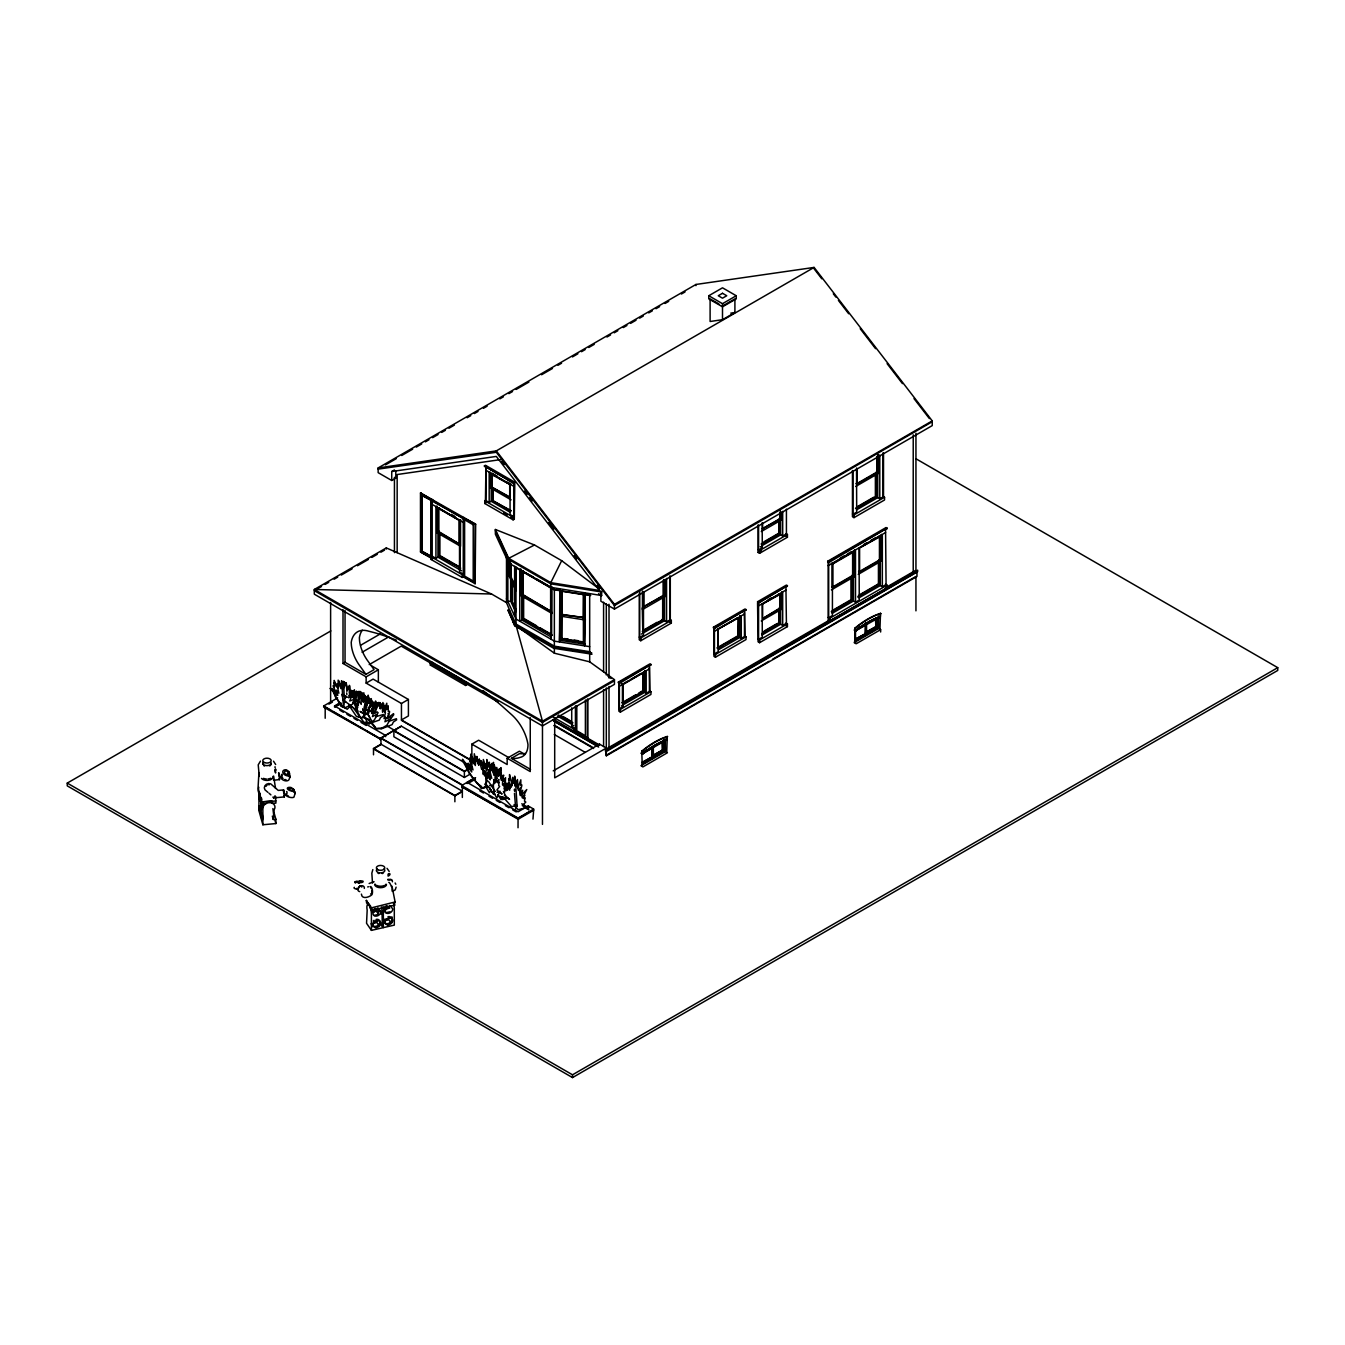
<?xml version="1.0" encoding="UTF-8"?>
<svg xmlns="http://www.w3.org/2000/svg" width="1345" height="1345" viewBox="0 0 1345 1345"><rect width="100%" height="100%" fill="white"/><g stroke="black" fill="none" stroke-linecap="round" stroke-linejoin="round"><path stroke-width="1.5" d="M342.975 688.236L342.891 689.178M368.463 699.585L368.328 697.567L368.11 703.385L371.287 698.627L372.111 707.117L375.642 700.997L375.675 706.697L376.869 707.604L374.717 713.472L377.088 711.875L378.079 712.665L376.129 716.566L383.375 714.498L383.594 715.641L380.467 717.591L379.307 720.096L369.354 723.526L363.89 722.231L353.281 707.823L348.96 704.713L357.989 711.118L353.113 701.871L354.962 703.132L354.155 698.727L355.988 701.838L354.576 696.592L358.426 703.149L358.442 699.736M480.888 785.984L477.694 784.068L468.985 773.056L465.42 764.347L471.776 771.963L470.061 766.566L473.003 769.928L471.12 762.43L471.137 761.388L472.162 762.43L472.196 756.747L475.289 765.557L475.995 757.689L478.786 764.868L479.308 759.286L480.148 763.086L481.426 761.388L483.763 768.852L486.318 765.977L486.1 763.657L486.772 765.17L486.789 759.505L488.151 766.616M492.169 768.13L491.951 763.355L490.858 770.584L490.639 765.002L490.37 768.567L489.95 766.515L489.193 773.291L488.353 769.676L488.487 776.922L487.495 774.451L487.495 777.881L486.167 774.317L486.655 778.469C485.629 774.838 485.461 784.976 487.344 786.186L484.217 786.808L485.713 786.556L489.395 792.726L491.278 789.75M514.984 785.85L514.513 780.1L513.908 783.429L512.966 781.025L511.268 787.161L509.402 782.824L509.688 790.204L507.502 786.892L507.502 790.305L506.09 789.162L504.526 785.614L505.602 790.188L504.19 787.968L504.812 791.986L503.383 791.617L507.166 798.51L500.172 796.475L503.518 797.484L511.722 806.765L515.942 805.386M515.017 782.689L515.068 778.032L514.984 785.85L517.438 779.545L518.077 787.632L520.818 779.814L520.834 785.497L521.742 784.791L521.742 785.833L520.095 792.726L522.684 790.305L521.171 795.147L526.786 789.549L522.415 798.106M370.531 703.637L370.615 699.585M343.311 683.092L343.362 681.764L343.479 684.571L343.547 681.495L343.984 687.564L346.287 682.873L346.875 691.38L349.431 685.378L350.305 692.003L348.758 697.82L350.473 696.29L351.179 697.097L349.767 700.964L355.013 699.064L352.071 704.578L344.875 707.722L340.924 706.293L333.257 691.599L330.13 688.371L336.67 695.029L333.14 685.647L334.468 686.942L333.896 682.537L335.224 685.681L334.199 680.402L335.662 684.975L336.99 687.06L336.99 683.647L338.301 687.816M372.884 705.621L372.952 703.99L372.599 704.948M484.889 767.81L485.125 763.842M260.695 798.476C260.896 806.412 257.383 794.979 260.224 793.365M286.586 791.566C287.645 790.877 286.586 797.148 285.812 794.323M501.719 778.469L501.45 777.36L501.248 778.553M396.119 887.162L395.262 889.852L392.286 891.416M488.941 766.7L489.294 762.144L491.11 770.584L491.463 765.238L492.253 769.105L493.464 767.491L495.666 775.107M496.305 773.661L496.776 767.423L498.591 775.846L498.945 770.5L499.735 774.367L500.928 772.753L503.148 780.386L505.569 777.679L505.182 784.774L506.191 785.396L508.007 783.362L508.023 786.791L509.839 786.875L511.873 784.69L511.268 786.421M476.533 760.967L476.887 756.428L478.786 764.868M278.6 773.745L278.835 772.702L279.592 779.579L273.523 780.251M501.029 776.872L500.945 767.608L500.138 773.846M365.117 699.131L365.47 698.173L365.823 710.984C362.444 701.922 367.992 722.5 362.814 708.731L364.226 715.876L367.689 723.055L369.589 723.829L370.211 722.231M365.117 698.072L365.336 695.869L365.05 697.046M372.599 703.906L372.817 701.687L372.111 705.452M280.903 776.536C282.013 781.495 282.82 770.786 281.239 775.493M354.626 693.801L354.777 692.255L353.365 694.121L354.458 689.817L352.894 692.978L351.465 693.801L351.465 690.372L349.28 693.163L349.582 685.866L347.716 689.75L346.001 683.193L345.06 685.395L344.454 681.915L343.984 687.564L341.529 680.671L340.89 688.606L338.167 680.133L338.133 685.816L337.225 684.874L337.225 685.916L338.873 693.213L336.284 690.17L337.797 695.382L332.181 688.438L335.342 696.777L343.025 706.865L347.262 709.235L350.877 705.537M369.858 707.789L370.077 705.772M275.103 767.877L275.019 766.717M493.75 769.121L493.464 762.346L492.657 768.583M263.183 803.94L262.258 809.085L261.502 801.385M474.466 762.783L475.323 756.478L478.669 764.683M482.25 764.969L482.367 764.061M368.816 699.669L369.018 698.274L369.219 699.736M640.926 753.15L642.624 754.141A78.75 45.461 -60 0 1 667.07 740.019L667.288 736.438L666.733 752.376M879.949 629.275L880.504 613.337L880.303 616.918A78.75 45.461 -60 0 0 855.857 631.04L854.159 630.048M364.966 710.748L366.092 706.848L365.521 706.041L364.159 707.638L365.386 701.771L364.697 695.18L362.662 701.283L362.208 692.793L360.376 697.551L360.04 691.515L359.233 694.457L358.039 691.464L355.82 696.525L353.399 691.027L353.785 698.576L350.961 693.902L350.944 697.315L349.128 695.281M275.759 796.526L275.574 801.048L261.989 801.872L258.055 787.851L258.929 772.568M506.124 790.793L506.342 784.69L505.182 786.875L504.14 786.808L504.14 783.362L503.097 785.413L502.509 784.774L502.727 777.679L501.349 780.386L498.945 770.5L498.322 775.846L495.162 767.423L494.338 774.955L490.807 764.767L490.774 770.433L489.597 768.937L489.58 769.962L491.732 778.318L488.37 773.627L490.32 779.797L488.554 777.645M294.891 793.836L294.706 792.054L292.319 791.213A4.405 1.698 14.4 0 1 287.393 788.708A4.405 1.698 14.4 0 1 290.923 787.447L293.681 789.28L294.32 792.239A3.514 3.127 -20.3 0 0 293.328 789.28L291.209 788.204A2.623 1.009 14.4 0 0 289.108 788.96A2.623 1.009 14.4 0 0 292.033 790.457L293.916 790.86A3.514 3.127 -20.3 0 1 294.891 793.836L294 797.097A4.405 1.698 14.4 0 1 288.486 796.929A4.405 1.698 14.4 0 1 285.997 794.122M502.626 780.453L503.635 775.09L502.273 779.663M366.798 714.279L369.118 708.664L366.882 710.194M358.543 692.692L358.896 691.464L359.586 694.457L360.04 691.515L360.645 697.551L363.822 692.793L364.428 698.055M366.025 698.526L366.361 697.282L367.05 700.291L367.521 697.332L368.11 700.005M378.281 703.654L378.634 702.426L379.357 705.436L379.828 702.493L380.299 708.731L383.644 703.738L384.519 712.161L388.251 705.806L388.285 711.505L389.529 711.27L389.529 712.312L387.276 718.331L389.764 716.566L390.807 717.288L388.755 721.34L396.422 718.718L396.624 719.861L393.345 722.046L392.118 724.636L381.593 728.771L377.76 728.183M499.92 791.129L496.86 797.988L493.195 791.818L491.698 792.07L494.825 791.465C492.942 790.238 493.111 780.117 494.136 783.731L493.649 779.579L494.977 783.143L494.977 779.713L495.969 782.202L495.834 774.939L496.658 778.57L497.431 771.778L497.852 773.846L498.121 770.282L498.339 775.846L499.432 768.617L499.651 773.409M503.787 781.159L504.392 779.411L503.585 779.966M392.034 890.541L392.152 890.205A4.388 0.874 69.4 0 0 392.034 888.826M287.107 775.107L288.351 771.929L286.569 770.988A2.623 1.698 21.6 0 0 284.501 772.568A2.623 1.698 21.6 0 0 287.393 774.653L289.225 774.653A3.514 2.455 -12.7 0 1 290.032 776.99L288.956 779.713A4.405 2.841 21.6 0 1 284.064 780.487A4.405 2.841 21.6 0 1 280.802 776.62M290.032 776.99L287.679 775.88A4.405 2.841 21.6 0 1 282.82 772.4A4.405 2.841 21.6 0 1 286.3 769.76L288.956 771.559L289.444 774.401A3.514 2.455 -12.7 0 0 288.637 772.064L288.351 771.929M383.863 908.144L384.25 907.219M369.135 883.497L374.078 881.732M375.642 706.932L377.541 702.83L378.819 705.738L379.66 702.729L380.299 705.352M275.052 795.803L273.623 797.904L272.9 797.114M562.075 615.539L560.209 615.237L559.47 641.935L559.839 589.396L559.839 616.044L584.957 619.944L585.327 619.154L584.571 645.852L584.571 594.087L590.69 595.482L553.989 589.766L515.354 567.455M585.327 617.574L561.689 614.766L561.874 590.842L561.874 614.362L583.276 617.691M583.848 641.582L583.478 642.389L562.075 639.06L562.445 638.253M583.478 593.767L583.091 594.574L561.689 591.245M355.114 697.063L355.584 696.088L354.155 696.105M554.359 646.172L515.992 624.03L510.091 611.353L508.023 610.176L514.647 625.728L553.686 648.273L591.716 654.141L589.682 651.669L554.359 646.172L554.359 589.396L508.696 563.034L495.38 534.167L495.38 529.476L534.503 544.994L561.672 560.68L550.794 582.637L550.962 639.194M284.215 793.281L283.627 789.918L283.442 791.919M273.623 797.904L284.35 796.912L284.249 793.735M372.834 869.593L371.842 873.191L372.498 883.06M384.199 709.487L386.788 703.2L386.805 708.882L387.848 708.277L387.848 709.319M367.858 703.385L369.673 698.627L370.144 707.117L372.178 701.014L372.868 707.604L371.64 713.472L373.002 711.875L373.557 712.682L372.447 716.582L376.6 714.498L376.718 715.641L374.263 720.113L368.564 723.526L365.437 722.231M395.111 901.974L371.287 907.892L366.193 900.461L370.699 906.345M365.235 700.308L368.177 695.18L368.765 697.82M371.876 911.591A4.22 3.211 -34.4 0 0 375.793 910.699L377.928 913.205L379.509 910.918L379.156 908.463M260.459 761.119L258.223 764.834L259.266 776.468M375.289 908.648L372.952 913.49A4.22 3.211 -34.4 0 0 376.886 916.046A4.22 3.211 -34.4 0 0 380.803 911.708L378.382 908.48M387.225 905.925L384.889 910.767A4.22 3.211 -34.4 0 0 388.823 913.322A4.22 3.211 -34.4 0 0 392.74 908.968L390.319 905.757M483.712 766.902L483.006 767.507L481.056 760.749L480.014 762.834L479.308 759.286L478.786 761.489L479.139 759.521L481.644 769.424L483.09 766.734L482.855 773.829L483.46 774.468L484.536 772.433L484.536 775.863L485.629 775.947L486.84 773.779L485.999 777.376L487.075 776.401L486.604 779.881L487.697 780.756L484.805 784.354L490.168 788.422L487.596 786.506L481.291 788.624L478.047 783.563M265.906 803.621L261.989 804.461L258.055 790.44L258.778 787.262M362.679 716.616L365.89 714.481M380.921 728.671L386.839 725.308L389.377 720.87L389.26 719.726L384.939 721.761L386.099 717.877L385.511 717.07L384.115 718.65L385.393 712.8L384.67 706.192L382.568 712.278L382.081 703.788L380.181 708.546L382.972 702.527L383.51 707.554M388.604 721.677L393.732 714.716L393.547 713.64L387.192 718.583L388.739 714.918L388.032 713.506M391.731 480.484L378.147 472.65L378.147 467.942L695.937 284.467L814.095 267.42L932.236 420.901L932.236 425.608L614.446 609.083L600.879 601.232L600.879 592.271L496.305 456.426L391.731 471.523L391.731 480.484L395.8 478.131L395.8 470.969M385.41 464.916L396.304 458.628M401.751 455.484L412.646 449.196M416.277 447.095L421.725 443.951M425.356 441.866L428.988 439.765M432.619 437.663L438.066 434.519M441.698 432.417L445.329 430.333M448.961 428.231L454.408 425.087M467.118 417.74L470.767 415.655M474.398 413.554L478.03 411.452M483.477 408.308L487.109 406.207M499.819 398.877L503.45 396.775M508.898 393.631L512.529 391.529M516.161 389.445L528.871 382.098M541.581 374.751L552.476 368.463M557.923 365.319L561.554 363.234M572.449 356.929L577.896 353.785M581.528 351.701L585.159 349.599M588.791 347.498L594.238 344.354M606.948 337.023L610.58 334.922M614.211 332.82L617.843 330.719M623.307 327.575L626.938 325.49M630.57 323.388L636.017 320.244M639.648 318.143L643.28 316.041M648.727 312.897L652.359 310.813M655.99 308.711L659.622 306.61M665.069 303.466L668.7 301.364M681.411 294.034L685.042 291.932M391.731 471.523L394.438 469.96M708.765 295.749L722.5 287.813L736.253 295.749L736.253 298.876L722.5 306.811L708.765 298.876L708.765 295.749L722.5 303.684L736.253 295.749M722.5 306.038L734.908 298.876L734.908 312.544L722.5 319.69L710.11 321.489L710.11 298.876L718.97 303.987M420.481 492.976L432.199 499.735L432.199 558.73L420.481 551.971L420.481 492.976L475.659 524.231L475.138 583.73L463.268 576.87L463.268 517.674L475.659 524.231M378.147 467.942L496.305 450.894L814.095 267.42M421.842 495.33L431.173 500.323L430.837 556.393L421.842 551.198L421.842 495.33L431.173 500.323M484.419 465.841L485.444 465.252L514.799 482.216L513.79 483.578L484.419 465.841L513.79 482.805L513.79 516.715L510.058 514.563L510.058 484.755M484.419 466.631L485.949 466.328L485.949 500.054L484.755 500.743L484.755 503.484L513.101 519.842L514.294 519.17L514.799 482.989M510.343 512.378L491.211 501.332L489.176 502.492L485.444 500.34L485.949 466.328M431.678 500.021L463.268 518.447L431.678 500.811L432.703 499.449M485.949 470.262L514.294 486.621M499.331 478.366L510.226 484.654L509.705 497.499L491.547 487.008L491.547 474.466L495.683 476.264M473.961 582.452L463.773 576.568L462.243 577.459L431.173 559.52L431.173 556.78L462.243 574.718L463.268 574.13L459.519 571.961L459.519 520.212L438.823 508.074L438.823 531.594L459.183 543.935L438.302 531.88L438.302 508.36L439.327 507.771M510.091 611.353L506.493 602.644L491.53 594.002L386.301 547.919L314.31 589.48L314.31 594.187L542.472 725.913L614.446 684.353L614.446 679.645L589.682 661.841L554.359 653.199L516.144 625.744L542.472 721.206L542.472 824.384M491.547 487.008L510.226 497.213M321.505 586.487L314.31 590.657L542.472 722.383L614.396 680.789M325.12 584.419L328.718 582.335M334.115 579.224L337.713 577.139M341.311 575.072L352.104 568.834M357.501 565.724L368.295 559.486M371.892 557.402L377.289 554.291M380.887 552.207L384.502 550.139M491.211 501.332L491.211 487.209L493.077 487.697M491.547 474.466L510.226 484.654M514.799 482.216L513.79 482.989L485.444 466.631M484.755 503.484L485.949 502.795M461.57 570.801L437.966 557.166L435.931 558.343L435.931 506.594L436.94 506.006L436.94 532.67L439.327 532.855L439.327 556.393L460.713 568.145L439.832 556.09L439.832 534.537M438.302 531.88L439.327 531.292M463.773 517.371L462.747 518.75M492.573 488L492.573 500.542L511.234 510.73M459.183 543.935L459.183 520.414L460.545 519.624L460.545 546.289L436.94 532.67M420.481 551.971L432.703 558.444M421.842 551.198L431.173 556.191M431.173 556.78L432.199 556.191L435.931 558.343M431.173 559.52L432.703 558.646M439.327 556.393L440.336 555.804L459.486 566.85M484.755 500.743L513.101 517.102L514.294 516.413M916.063 458.83L1277.75 667.658L1277.75 670.432L572.516 1077.58L67.25 785.867L67.25 783.093L330.803 630.939M360.628 645.264L380.198 633.966M343.009 609.621L343.009 663.472L345.043 662.295L365.924 674.349L374.078 669.642L366.916 659.689A27.488 15.871 60 0 1 359.569 641.044L359.367 637.765A31.86 18.393 60 0 1 362.276 630.217M362.091 652.258L388.772 636.857M522.617 570.868L522.617 594.389L550.626 611.151L522.112 594.692L522.112 571.171L533.309 577.055M369.202 664.615L401.23 646.121L432.199 664.01L432.199 662.244L430.333 663.32L430.333 665.086L465.639 685.479L467.505 684.386L498.255 702.14M343.009 663.472L366.143 676.838L378.365 669.776L378.365 682.184M366.58 731.041L380.971 739.363L323.691 707.151L323.691 705.974L337.645 697.92M328.92 704.141L332.417 702.124M366.143 676.838L366.143 683.109L373.103 679.091L408.409 699.467L408.409 715.943L401.449 719.962L470.044 759.555M520.75 568.817L520.75 595.482L523.642 595.381M522.112 594.692L523.121 594.103L523.121 570.583M341.395 703.2L334.569 707.151L334.569 705.974L339.68 703.015M335.14 706.108L338.755 704.007M335.14 706.495L338.755 704.41M550.626 611.151L550.626 587.63L551.988 586.857L551.988 613.505L520.75 595.482M433.561 663.035L432.72 663.522L433.561 663.808M551.265 637.009L521.776 619.978L519.742 621.155L519.742 569.406M523.121 595.667L523.121 619.188L524.146 618.599L536.621 625.812M366.143 683.109L401.449 703.485L408.409 699.467M466.16 681.848L465.303 682.335L433.897 663.808M465.639 685.479L465.639 683.714L467.505 682.621L467.505 684.386M523.121 619.188L552.156 635.361L523.642 618.902L523.642 597.331M462.344 791.583L454.879 795.887L373.506 748.913L380.971 744.592L380.971 737.934L401.348 726.165L470.044 765.826M323.691 705.974L380.231 738.607L401.348 726.165M614.446 609.083L614.446 604.376L932.236 420.901M373.506 748.509L380.971 744.205L462.344 791.179L454.879 795.5L373.506 748.509L373.506 754.797M779.797 512.664L779.797 518.716L762.144 528.904L780.302 519.002L780.302 510.932M761.287 531.544L781.664 519.792L781.664 512.126M856.53 483.813L876.906 472.061L876.906 456.375M663.69 579.476L663.69 595.163L643.313 606.914L664.195 595.448L664.195 579.779M856.025 483.528L857.034 484.116L877.411 472.347L877.411 456.678M665.556 579.829L665.556 596.238L663.169 596.44L663.169 619.961L642.809 631.713L642.288 607.906M878.773 454.677L878.773 473.137L876.385 473.339L876.385 496.86L856.025 508.612M665.556 596.238L642.456 609.571L642.456 591.111M855.689 486.47L878.773 473.137M764.145 541.665L778.267 533.511L779.293 534.1L779.293 519.977M761.119 544.002L778.772 533.797L778.772 521.709M761.64 544.288L779.293 534.1M761.976 545.666L780.655 534.89L782.689 536.067L786.421 533.898L786.421 509.2M762.144 522.852L762.312 547.818L758.58 549.971L758.58 525.273M758.076 549.685L759.589 550.559L787.43 534.486L787.43 537.243L759.589 553.316L758.076 552.425L758.076 524.987M758.076 552.425L761.556 550.424M643.482 630.149L657.066 622.315M856.698 507.048L873.678 497.246M642.288 631.427L662.665 619.658L662.665 598.105M855.504 508.326L875.881 496.557L875.881 475.004M647.533 629.376L658.193 623.223M857.202 508.326L867.844 502.173M641.447 634.067L664.531 620.734L666.565 621.911L670.298 619.759L670.298 576.282M856.446 509.94L877.747 497.633L879.781 498.81L883.514 496.658L883.514 453.181M639.245 637.11L640.758 637.984L671.323 620.348L671.323 623.088L640.758 640.741L639.245 639.85L639.245 593.633M852.461 514.009L853.991 514.883L884.539 497.246L884.539 499.987L853.991 517.64L852.461 516.749L852.461 470.531M471.86 758.546L471.86 744.138L478.635 740.221L508.662 757.538M614.446 679.645L542.472 721.206L314.31 589.48L491.53 594.002M618.364 682.1L649.938 663.858L650.946 664.447L619.372 683.462L618.364 682.1L619.372 682.688L619.372 708.748L623.105 706.596L623.105 684.639L621.575 683.764M713.422 627.207L744.995 608.982L746.021 609.571L714.447 628.586L713.422 627.207L714.447 627.796L714.447 653.872L718.18 651.72L718.18 629.763M757.554 601.719L786.421 585.058L787.43 585.647L758.58 603.098L757.554 601.719L758.58 602.51L787.43 585.647M827.663 561.252L886.069 527.526L887.095 528.114L828.688 562.613L827.663 561.252L828.688 561.84L828.688 617.708L832.42 615.539L832.42 563.79M470.363 774.014L464.378 777.46L393.883 736.757L393.883 730.486L464.378 771.189L470.363 767.743M471.86 767.272L464.378 771.576L393.883 730.873M618.364 682.873L650.946 664.447M618.868 682.587L618.868 711.202L620.398 712.093L650.946 694.44L650.946 691.7L649.416 690.826L649.416 664.951L650.946 665.237M713.422 627.997L746.021 609.571M713.926 627.695L713.926 656.326L715.456 657.201L746.021 639.564L746.021 636.807L744.491 635.933L744.491 610.058L746.021 610.344M757.554 602.51L758.076 641.817L759.589 642.691L787.43 626.619L787.43 623.878L785.917 622.987M787.43 586.437L785.917 586.151L786.421 623.29L782.689 625.442L780.655 624.265L761.976 635.059M827.663 562.025L887.095 528.114M887.095 528.904L885.565 528.619L886.069 584.571L882.337 586.739L880.303 585.563L858.984 597.852M768.079 599.769L771.475 597.802M840.289 558.074L843.836 556.023M847.384 553.989L850.948 551.938M863.557 544.641L867.105 542.59M870.652 540.539L875.982 537.462M624.13 683.277L627.527 681.31M630.923 679.343L641.111 673.475M737.867 617.607L717.49 629.359L738.371 617.893L738.371 636.723L717.49 648.189L737.867 636.42L738.371 617.893M622.937 703.368L643.313 691.599L643.313 672.786L622.937 684.538L622.937 703.368L621.928 702.779L635.496 694.928M758.58 602.308L758.58 639.363L762.312 637.211L762.144 604.174L779.797 593.986L779.797 608.091L762.649 618.582L780.302 608.394L780.302 594.271L779.293 593.683M852.629 551.938L832.252 563.706L832.252 587.227L852.629 575.458L852.629 551.938L853.133 575.761L832.757 587.513L831.748 586.924M860.766 547.23L879.445 536.453L879.445 559.974L859.068 571.743M762.144 604.174L780.302 594.271M832.757 587.513L832.757 563.992L853.133 552.223M832.168 613.354L853.47 601.047L855.504 602.224L859.253 600.055L859.068 548.205L879.949 536.739L879.949 560.277L859.589 572.029L858.564 571.44M471.86 744.138L507.166 764.532L507.166 758.244L519.389 751.199L524.718 754.276M467.152 783.563L467.152 782.386L518.077 811.792L528.215 805.941L533.646 809.085L533.646 810.262L518.077 819.239L461.722 786.707L461.722 785.53L473.961 778.2M467.152 782.538L475.592 777.645M461.722 786.707L518.699 818.886M468.228 783.328L475.474 779.159M530.552 769.407L511.403 758.345L519.557 753.637A47.075 27.169 60 0 0 525.407 753.452M571.709 707.857L571.709 726.619L573.743 725.443M782.689 625.442L782.689 592.506L781.664 591.918L781.664 609.167L779.293 609.369L779.293 623.492L761.64 633.68M761.287 620.936L781.664 609.167M553.198 717.104L574.416 729.36L575.441 728.771L571.709 726.619M638.892 692.978L642.288 691.011L643.313 691.599M716.986 647.886L737.363 636.135L738.371 636.723M625.896 702.056L636.555 695.903M719.188 648.189L722.736 646.138M735.16 638.959L738.708 636.908M553.198 719.861L574.416 732.117L575.946 731.226L587.832 738.086L587.832 699.047M649.416 664.951L649.938 691.111L646.188 693.263L644.675 692.389L621.575 705.721L623.105 706.596M718.415 649.803L739.733 637.496L741.263 638.387L744.995 636.219L744.491 610.058M618.868 708.462L620.398 709.336L650.946 691.7M713.926 653.569L715.456 654.46L746.021 636.807M855.504 602.224L855.504 550.475L854.495 549.886L854.495 576.534L852.108 576.736L852.108 600.257L831.748 612.025M831.412 589.867L854.495 576.534M858.228 574.382L881.311 561.05L881.311 534.385L882.337 534.974L882.337 586.739M764.145 631.057L776.502 623.912M762.884 632.369L778.772 623.189L778.772 609.083M762.649 633.478L766.045 631.528M774.535 626.619L777.931 624.668M575.441 705.839L575.441 731.529L587.832 738.086M758.076 639.077L759.589 639.951L787.43 623.878M553.249 770.853L599.517 744.138L606.309 748.055L554.695 777.847L554.695 717.726M599.517 744.138L598.659 745.517L555.418 720.55M832.42 610.445L851.099 599.668L852.108 600.257M859.253 594.961L877.915 584.184L878.941 584.772L878.941 561.252M831.244 611.723L851.604 599.971L851.604 578.4M858.06 596.238L878.436 584.47L878.436 562.916M858.564 596.541L878.941 584.772M834.69 610.714L838.254 608.663M841.802 606.612L845.349 604.561M848.897 602.51L852.461 600.458M857.959 597.264L861.523 595.213M828.184 617.405L829.714 618.296L887.095 585.159L887.095 587.916L829.714 621.037L828.184 620.146L828.184 561.739M605.452 749.434L606.309 749.922L917.643 570.179L917.643 571.743L606.309 751.502L605.452 751.014L605.452 749.434L829.932 619.843M887.885 586.386L915.945 570.179L915.945 433.275M605.452 751.014L916.971 571.743L916.971 576.45L606.309 755.806L605.788 750.813M607.604 754.478L769.037 661.269M772.652 659.184L915.945 576.45L915.945 610.849M518.027 827.747L518.077 818.063L533.646 809.085M518.027 818.483L522.835 815.709M524.516 814.734L529.594 811.808M642.994 752.359L649.887 748.375M652.308 746.979L660.647 742.154M857.942 628.266L866.55 623.29L866.55 634.268L854.495 641.229M868.87 621.945L873.88 619.053M641.615 753.553L664.699 740.221L664.699 751.199L641.615 764.532M856.614 629.426L876.15 618.145M641.952 753.738L650.308 748.93M865.524 625.055L855.168 630.637L855.168 639.262L865.524 633.68L865.861 622.903M880.303 616.918L855.504 630.839L855.504 643.381M652.308 755.604L662.665 750.022L662.328 741.196L662.328 749.821M875.545 626.72L865.524 632.503L875.881 626.921L875.545 618.095L875.881 626.921M652.644 755.806L662.665 750.022M641.952 762.363L652.308 756.781L651.972 747.954L651.972 756.579M855.168 639.262L865.524 633.68M642.288 762.565L652.308 756.781M664.699 751.199L663.69 750.611L653.334 757.37L653.334 746.391M865.861 632.705L865.861 633.882L876.906 627.51L877.915 628.098L877.915 617.12M642.994 763.338L653.334 757.37M877.915 628.098L854.832 641.43L854.832 630.452M642.675 764.7L665.371 751.586L667.423 752.763L642.977 766.869L640.926 765.708M880.639 629.662L878.604 628.485L854.159 642.607L856.193 643.767L880.639 629.662L880.639 632.015M67.25 783.093L572.516 1074.806L1277.75 667.658M430.333 665.086L431.695 664.312M534.503 544.994L508.696 558.326L508.696 563.034M488.084 786.337L483.141 788.103C473.205 781.294 468.01 770.248 462.344 760.194L462.562 759.269L470.229 769.205L468.161 763.187L471.708 767.608L469.439 759.437L469.439 758.395L470.7 759.807L470.716 754.141L474.449 764.078M507.25 798.157L502.559 799.586L498.457 795.82M387.864 879.294L389.932 880.118M388.638 873.594L389.764 873.678A4.405 1.765 -15.4 0 1 388.117 876.15M368.009 904.546L366.546 902.898L366.546 900.309M370.279 907.841L371.724 910.447L394.623 905.219L394.623 902.629M371.842 912.213L375.843 911.288M389.781 908.11L385.78 909.018A4.22 3.211 -34.4 0 0 389.562 905.454M382.03 911.422L382.367 927.865L371.405 930.37L366.546 923.275L367.168 910.195A6.153 1.849 77.1 0 1 368.547 904.832A6.153 1.849 77.1 0 1 371.405 913.843L371.405 930.37M381.072 912.835A6.153 1.849 77.1 0 0 383.342 911.12L383.661 911.053M374.044 915.424L378.046 914.499M385.981 912.683L389.983 911.776M373.843 921.796L377.844 920.888L377.003 919.661M385.78 919.072L389.781 918.164M371.001 923.897L377.003 922.535L379.038 925.495M384.939 920.72L388.94 919.795L390.975 922.754M381.392 924.805L383.342 927.63L394.304 925.125L394.304 908.615A6.153 1.849 77.1 0 0 393.631 904.092M368.513 886.759L367.689 886.943M370.06 886.691L370.531 886.59A4.388 1.715 85.3 0 1 372.38 890.02A4.388 1.715 85.3 0 1 371.808 894.845C369.152 897.249 361.771 899.738 361.401 894.106M388.789 882.421L389.024 882.37A4.388 0.874 69.4 0 1 391.479 886.826M381.274 728.183L376.482 729.057L367.202 718.802L363.402 717.389L371.321 720.247L367.05 712.917L368.664 713.455L367.958 709.37L369.572 711.74L368.328 707.05L370.11 710.782L371.708 712.11L371.708 708.68L374.196 712.245L373.86 704.847L375.961 709.403L377.911 703.469L378.954 705.99L379.66 702.729L380.181 705.15M494.59 794.138L493.531 794.323L490.404 789.28M509.755 562.025L509.755 575.744L511.15 575.542L511.15 563.774M509.251 561.891L509.251 576.248L510.646 576.03M511.15 577.106L511.15 600.627L512.546 600.408L512.546 580.805M515.723 611.992L510.646 601.131L507.872 601.551L507.872 560.159M730.772 313.133L734.908 312.544M500.374 459.637L397.162 474.533L397.162 552.677M489.597 785.614L492.758 785.312M283.627 789.918L278.247 790.423L270.732 783.866A4.388 3.9 -20.3 0 0 264.965 789.818L267.924 792.373M271.909 800.947L261.989 801.872L261.989 804.461M272.329 816.129L273.27 819.492L275.876 819.256L275.876 823.56L262.863 824.771L260.98 818.063L260.745 800.746M497.028 792.272L499.617 792.155L502.088 794.038L496.91 790.019L499.701 786.405L498.659 785.53L499.113 782.05L498.07 783.042L498.861 779.428L497.7 781.613L496.658 781.529L496.658 778.099L495.616 780.134L495.027 779.512L495.263 772.4L493.867 775.107L491.463 765.238L490.858 770.584M368.648 710.748L369.64 710.748M358.106 888.826L356.358 888.423M508.023 610.176L514.647 624.416L553.686 646.962L591.716 652.846M556.073 589.665L559.47 590.186M564.396 638.556L568.279 639.161M574.113 640.069L578.014 640.674M562.26 638.656L583.663 641.985L583.663 618.465M570.246 641.027L574.113 641.632M577.98 642.237L581.83 642.843M560.209 640.338L585.327 644.238M589.682 646.642L554.359 641.145L515.992 619.003L506.493 598.609M558.293 648.088L554.359 647.483L554.359 653.199M562.21 648.693L566.127 649.316M570.061 649.921L575.946 650.829M579.863 651.451L583.797 652.056M599.618 590.505L550.794 582.637L508.696 558.326L495.38 529.476M601.652 592.002L550.794 583.814L508.696 559.503L495.38 530.653M550.794 587.345L601.652 595.532L601.652 591.195M361.872 717.692L356.408 716.414L350.305 707.319M347.481 697.298L345.631 696.037L346.237 697.433M284.35 796.912L283.795 795.399M357.955 716.397L361.082 717.692M362.108 717.995L360.208 717.221L356.761 710.059L355.349 702.897C360.51 716.666 354.962 696.088 358.342 705.15L358.022 692.339L359.25 699.77L359.535 691.599L360.628 697.551L360.847 691.733L362.158 697.097M271.976 803.049L275.876 803.167L275.876 800.578M931.951 421.91L614.446 605.553L496.305 452.273L378.147 469.119M876.385 471.759L877.411 472.347M884.539 497.246L883.009 496.372L883.009 452.895M876.385 496.86L875.376 496.271L875.376 474.701M885.565 532.536L828.184 565.657M878.941 536.151L879.949 536.739M878.941 559.688L879.949 560.277M880.303 560.462L881.311 561.05M779.293 518.413L780.302 519.002M781.664 519.792L780.655 519.204L780.655 534.89M885.565 584.285L887.095 585.159M885.565 587.025L887.095 587.916M785.917 533.612L787.43 534.486M785.917 536.352L787.43 537.243M831.412 563.202L832.757 563.992M852.108 575.172L853.133 575.761M760.278 546.642L762.312 547.818M880.504 613.337A82.415 47.579 -60 0 0 854.966 628.081L855.857 631.04M785.917 590.068L758.076 606.141M779.293 607.805L780.302 608.394M785.917 625.744L787.43 626.619M778.267 622.903L779.293 623.492M744.491 613.976L713.926 631.612M739.733 615.539L741.263 616.43L741.263 638.387M491.934 473.121L497.146 476.13M507.586 482.166L511.066 484.166M511.066 499.852L490.185 487.798L490.185 472.112L489.176 472.7L489.176 502.492M664.195 595.448L663.169 594.86L663.169 581.141M492.573 500.542L510.73 511.033M503.669 513.017L507.216 515.068M510.747 517.119L514.294 519.17M671.323 620.348L669.793 619.473L669.793 575.996M669.793 622.214L671.323 623.088M662.16 619.372L663.169 619.961M598.525 593.717L601.652 595.532M395.8 478.131L394.438 477.357L394.438 552.661M451.466 514.395L455.098 516.48M432.199 504.442L463.268 522.381M438.302 508.36L459.183 520.414M536.874 579.107L549.365 586.319M522.112 571.171L550.626 587.63M649.416 668.868L618.868 686.505M644.675 670.432L646.188 671.306L646.188 693.263M643.313 672.786L642.809 691.313L622.432 703.065L622.432 684.252M440.807 557.637L446.254 560.781M591.716 654.141L589.682 652.964L589.682 661.841M540.186 627.863L550.878 634.05M522.785 619.389L526.265 621.39M529.728 623.391L540.135 629.41M512.697 621.541L515.992 625.324M386.301 549.096L386.301 547.919M517.741 626.333L522.97 629.359M526.467 631.377L550.878 645.466M667.07 740.019L665.371 739.044L665.371 751.586M667.288 736.438A82.415 47.579 -60 0 0 641.75 751.183L642.624 754.141M562.967 716.481L569.927 720.5M560.714 715.775L572.903 722.803M558.478 715.052L572.382 723.089M557.418 716.011L571.928 724.4M576.08 731.512L599.517 745.029M553.955 720.886L597.197 745.853M553.619 721.071L598.659 747.08M554.459 725.291L592.304 747.147M553.955 725.594L593.599 748.476M437.562 665.54L462.007 679.645M554.308 734.505L585.041 752.258M430.333 663.32L465.639 683.714M371.237 665.657L378.365 669.776M507.166 758.244L530.249 771.576L530.249 717.726M470.044 759.959L401.449 720.348L401.449 703.485M528.888 807.504L528.215 805.941M533.646 810.262L532.973 819.122M386.99 725.981L395.918 731.125L395.918 729.309M521.776 803.789L528.888 807.908M334.569 705.974L385.662 735.48L385.662 736.657M339.848 710.21L343.378 712.245M346.892 714.279L350.423 716.313M353.937 718.348L357.467 720.382M360.998 722.416L366.277 725.459M479.879 790.91L483.511 793.012M488.975 796.173L492.606 798.274M496.255 800.376L499.886 802.477M505.35 805.621L508.982 807.723M512.613 809.824L516.261 811.926M380.971 737.934L462.344 784.908L462.344 797.45M380.971 738.321L462.344 785.295M461.722 785.53L518.077 818.063M330.584 710.261L325.187 707.151L325.187 718.264M334.182 712.346L355.786 724.82M359.384 726.888L362.982 728.973M473.457 762.951L472.986 763.758M364.848 714.329L360.056 711.455L364.629 714.245M387.948 874.166L388.133 874.284A2.623 1.059 -15.4 0 1 388.016 875.141M342.992 699.955L350.507 705.301M607.923 676.131L611.151 678.468M342.925 699.921L345.799 701.989M561.672 560.68L599.332 589.076M504.392 795.282L509.57 799.317L507.099 797.417L501.012 799.586L497.885 794.559M269.034 793.264L270.9 794.878M279.491 779.696L279.071 778.705M387.024 868.315L389.226 871.476M489.614 789.296L495.078 794.323M273.506 761.186L275.658 764.532M355.13 882.791L354.761 881.681A4.405 1.345 3.2 0 0 360.527 882.673A4.405 1.345 3.2 0 0 362.814 881.025L360.561 881.21L358.745 883.362A3.514 1.379 85.3 0 1 359.603 880.992L361.385 881.58L356.19 881.227A3.514 1.379 85.3 0 0 355.433 882.808M375.827 727.897L371.64 722.484M366.63 706.36L365.554 705.099L365.756 706.764M395.111 882.976L395.817 884.253M365.924 674.349L358.779 664.396A27.488 15.871 60 0 1 351.432 645.751L351.213 642.473A31.86 18.393 60 0 1 367.37 630.839L375.507 632.974A377.121 217.739 60 0 1 396.338 640.153M342.302 689.161L342.336 686.673M814.095 268.798L821.778 278.785M833.312 293.765L835.867 297.094M838.423 300.423L848.678 313.738M860.212 328.701L875.578 348.674M887.112 363.654L902.478 383.628M914.012 398.608L929.395 418.581M496.305 450.894L614.446 604.376M501.651 461.285L504.19 464.597M524.567 491.059L527.105 494.372M529.661 497.684L532.2 500.979M548.76 522.482L553.854 529.106M574.231 555.569L576.77 558.881M597.146 585.344L599.702 588.656M514.093 804.529L518.044 809.707L525.71 807.807L528.837 809.808L522.297 805.554L525.828 802.074L524.5 801.149L525.071 797.686L523.76 798.627L524.769 795.046L523.306 797.182L521.978 797.047L521.978 793.617L520.666 795.618L519.927 794.962L520.212 787.867L518.464 790.507L515.421 780.52L517.119 806.378L516.732 805.167L515.757 809.034L514.479 793.315M393.446 903.487L394.623 905.219M488.723 781.68L495.01 791.331M486.974 775.376L483.074 769.323L485.982 775.796M366.866 704.343L366.008 702.914L366.63 705.301M367.807 714.178L369.606 717.204M376.65 909.926L377.289 908.447M383.863 909.926L385.443 911.49L385.443 906.143M516.211 588L510.444 575.643L510.444 561.924M509.755 575.744L515.522 588.101L515.522 566.548M509.251 576.248L516.009 590.741M515.959 609.335L511.84 600.526L511.84 580.922M511.15 600.627L516.093 611.218M506.779 785.06L503.955 778.923L504.358 781.109M372.498 705.167L371.892 703.805L372.01 705.503M359.048 701.115L361.267 704.41L360.88 696.861L363.301 702.359L365.521 697.282L366.714 700.291L367.521 697.332L368.127 703.385L367.017 697.433L366.731 705.604L365.504 698.156M385.981 907.387L386.772 908.295L386.637 905.841M514.799 622.752L515.992 625.66M374.364 706.882L372.666 702.729L372.935 706.865M471.456 762.817L469.708 758.261L471.439 764.75M358.543 888.339L359.872 885.649L361.839 887.061M504.93 782.386L506.056 785.463M275.221 770.349L275.574 772.971L275.019 769.592M375.188 908.463L375.188 910.952L374.229 908.699M508.914 787.766L507.788 783.362L510.209 788.136L508.662 779.73L508.662 778.705L509.52 780.234L509.536 774.569L512.092 784.858L512.68 777.343L513.689 781.495M284.014 792.087L284.098 792.424M489.462 767.642L487.68 762.161L486.856 769.693L483.326 759.505L483.292 765.17L482.115 763.674L483.074 768.667M273.64 776.065L275.523 788.422M272.884 808.58L273.825 816.247M275.876 819.256L273.993 812.531L273.993 816.835M274.935 820.198L275.876 823.56M261.031 801.754L260.98 801.553A6.153 4.96 -15.7 0 0 261.787 803.991M260.812 817.457L258.929 810.749L258.929 794.222A6.153 4.96 -15.7 0 1 259.131 792.911M279.138 774.535L279.457 776.67M355.87 698.038L352.625 690.758L353.432 695.987L352.39 692.894L352.138 697.433M495.969 773.291L494.271 764.767L493.8 771.24M373.338 706.192L372.145 701.67L372.498 704.107M376.835 706.259L375.894 701.972L376.045 706.125M357.165 695.298L356.24 691.027L356.459 697.265M854.966 628.081L855.504 630.839A78.75 45.461 -60 0 1 879.949 616.733M641.75 751.183L642.288 766.482M475.71 760.883L474.314 753.755L474.163 762.918M391.983 886.153L395.161 902.226M342.269 694.306L342.672 696.794L342.286 689.615M486.655 768.667L486.318 765.977L485.898 773.106L486.974 773.661L488.891 771.492L489.109 773.711M346.674 692.91L346.875 694.592M261.653 809.606L261.468 807.437M342.555 686.992L342.723 688.741L342.706 687.345M342.252 694.239L343.715 707.386L345.009 696.122C343.883 704.864 344.892 690.742 344.219 696.475L343.547 681.495L342.975 684.42L342.101 681.394L340.504 686.387L338.755 680.839L338.94 684.992M284.434 793.13L284.501 794.054M514.462 789.313L514.631 791.179L514.597 789.431M343.093 686.084L343.16 687.177M342.42 686.185L342.487 687.816M363.991 697.551L364.058 699.619M514.883 782.824L514.681 776.082L514.597 782.689M913.221 434.838L913.221 571.743M880.303 562.563L880.303 585.563M879.781 455.35L879.781 498.81M879.277 562.412L879.277 584.974M878.604 615.943L878.604 628.485M877.747 454.257L877.747 470.985M877.747 472.549L877.747 497.633M876.906 618.364L876.906 627.51M865.188 624.853L865.188 633.478M859.589 548.508L859.589 572.029M857.034 468.43L857.034 484.116M856.53 468.144L856.698 512.142L852.965 514.294L852.965 470.834M853.991 514.883L853.991 517.64M853.47 551.383L853.47 574.382M853.47 575.946L853.47 601.047M851.099 578.115L851.099 599.668M829.714 618.296L829.714 621.037M782.689 511.352L782.689 536.067M780.655 608.596L780.655 624.265M779.629 518.968L779.629 534.301M779.629 608.343L779.629 623.676M762.649 523.155L762.649 529.19M762.649 604.477L762.649 618.582M759.589 550.559L759.589 553.316M759.589 639.951L759.589 642.691M739.733 617.54L739.733 637.496M722.5 303.684L722.5 319.69M718.011 629.662L718.011 648.475M715.456 654.46L715.456 657.201M695.937 284.467L695.937 285.644M666.565 578.451L666.565 621.911M664.531 595.65L664.531 620.734M663.69 739.632L663.69 750.611M644.675 672.433L644.675 692.389M643.818 591.531L643.818 607.217M643.65 671.844L643.65 691.801M643.482 591.783L643.482 635.243L639.749 637.395L639.749 591.867M642.809 608.192L642.809 631.713M640.758 637.984L640.758 640.741M620.398 709.336L620.398 712.093M609.016 604.258L609.016 678.082M609.016 686.471L609.016 747.383M606.309 603.787L606.309 674.971M606.309 687.934L606.309 748.946M606.309 749.922L606.309 755.806M603.586 602.19L603.586 671.844M603.586 689.514L603.586 746.492M589.682 594.893L589.682 651.669M587.328 699.35L587.328 738.388M585.394 700.039L585.394 735.698L576.803 730.738L576.803 705.57M584.957 593.296L584.957 619.944M583.478 618.851L583.478 642.389M583.276 594.171L583.091 618.095M574.416 729.36L574.416 732.117M572.516 1074.806L572.516 1077.58M562.26 615.136L562.075 639.06M560.966 615.96L560.966 636.656M560.596 614.917L560.596 639.531M553.686 646.962L553.686 648.273M551.652 612.143L551.652 635.664M521.776 594.893L521.776 619.978M515.992 567.254L515.992 624.03M514.647 624.416L514.647 625.728M514.631 566.38L514.631 616.06M513.101 517.102L513.101 519.842M510.646 578.131L510.646 601.131M509.705 484.957L509.705 497.499M506.493 557.217L506.493 602.644M493.077 489.799L493.077 500.239M492.051 474.18L492.051 486.722M475.138 524.533L475.138 583.73M464.378 771.189L464.378 777.46M462.243 574.718L462.243 577.459M460.209 544.91L460.209 568.447M454.879 795.5L454.879 801.771M438.991 531.981L438.991 556.578M437.966 532.082L437.966 557.166M430.837 500.525L430.837 556.393M422.179 495.128L422.179 550.996M420.985 492.673L420.985 551.685M391.983 916.853L391.983 922.401M383.342 911.12L383.342 927.63M380.231 738.607L380.231 739.784M377.928 907.858L377.928 913.205M372.027 923.258L372.027 926.957M371.724 907.858L371.724 910.447M345.043 610.512L345.043 662.295M330.618 602.476L330.618 702.073M273.27 819.492L274.195 809.707A6.153 4.96 -15.7 0 0 270.513 802.696A6.153 4.96 -15.7 0 0 262.863 808.261L262.863 824.771M288.519 796.139A2.623 1.009 14.4 0 1 287.679 795.534M265.991 786.371A3.077 2.74 -20.2 0 1 267.067 785.245M268.58 784.74A3.077 2.74 -20.2 0 1 269.37 784.757M271.118 763.674A4.203 2.421 0 0 1 270.9 764.918M270.379 765.473A4.203 2.421 0 0 1 269.622 765.944M264.511 766.028A4.203 2.421 0 0 1 263.704 765.591M262.813 764.448A4.203 2.421 0 0 1 262.779 763.809M271.135 762.8A4.22 2.438 0 0 1 266.545 765.624A4.22 2.438 0 0 1 263.032 762.329M272.867 776.435A5.985 3.447 0 0 1 268.681 780.285A5.985 3.447 0 0 1 261.518 778.402M270.748 778.217A5.985 3.447 0 0 1 267.924 778.957M266.36 778.974A5.985 3.447 0 0 1 263.469 778.351M261.569 803.184A6.153 4.96 -15.7 0 1 261.569 798.157M261.855 804.175A6.153 4.96 -15.7 0 1 261.855 799.165M286.048 779.646A2.623 1.698 21.6 0 1 284.77 779.512M283.072 778.52A2.623 1.698 21.6 0 1 282.719 778.049M390.975 879.58A4.405 1.765 -15.4 0 1 391.698 880.303M387.831 879.966A3.514 2.673 -34.4 0 1 392.437 881.799M383.09 873.258A4.203 2.421 0 0 1 382.131 873.561M378.92 873.544A4.203 2.421 0 0 1 377.979 873.208M383.981 868.988A4.22 2.438 0 0 1 383.392 872.266A4.22 2.438 0 0 1 377.676 872.216A4.22 2.438 0 0 1 377.272 868.937M386.503 884.741A5.985 3.447 0 0 1 380.484 887.683A5.985 3.447 0 0 1 374.65 884.623M386.065 884.169A5.985 3.447 0 0 1 385.275 884.943M384.149 885.565A5.985 3.447 0 0 1 376.869 885.498M375.776 884.859A5.985 3.447 0 0 1 375.02 884.068M383.006 906.53A6.153 1.849 77.1 0 1 383.006 913.625M381.375 906.9A6.153 1.849 77.1 0 1 381.375 914.012M387.982 916.685A4.22 3.211 -34.4 0 1 391.849 919.846A4.22 3.211 -34.4 0 1 386.637 923.679A4.22 3.211 -34.4 0 1 384.586 919.19M376.045 919.408A4.22 3.211 -34.4 0 1 379.962 921.964A4.22 3.211 -34.4 0 1 376.045 926.302A4.22 3.211 -34.4 0 1 372.111 923.763M373.271 921.056A4.22 3.211 -34.4 0 1 374.078 920.316M382.367 911.338A6.153 1.849 77.1 0 1 381.223 914.045M371.506 893.685A3.077 1.21 85.3 0 1 370.598 893.887M370.917 888.036A3.077 1.21 85.3 0 1 371.22 888.372M371.892 890.306A3.077 1.21 85.3 0 1 371.892 892.626M357.904 889.348A4.405 1.345 3.2 0 1 354.323 887.33M359.737 891.617A3.514 2.673 -34.4 0 1 358.005 888.44A3.514 2.673 -34.4 0 1 361.906 885.716A3.514 2.673 -34.4 0 1 364.31 888.423M483.124 690.658A377.121 217.739 60 0 1 501.853 705.923L511.84 714.884A32.263 18.628 60 0 1 527.98 744.542A25.874 14.93 60 0 1 519.927 757.454A47.075 27.169 60 0 1 511.403 758.345M642.086 751.384A82.415 47.579 -60 0 1 667.624 736.64M855.302 628.283A82.415 47.579 -60 0 1 880.84 613.539M275.708 769.29L275.523 770.988L275.624 769.39M259.215 805.857C260.224 822.182 261.771 805.621 259.215 805.857M261.266 813.17C262.275 829.495 263.839 812.935 261.266 813.17M722.5 293.294L718.264 295.749L722.5 298.187L726.754 295.749L722.5 293.294M666.733 739.817L642.288 753.94A78.75 45.461 -60 0 1 666.733 739.817M473.221 524.785L464.613 519.826L464.613 576.08L473.221 581.057L473.221 524.785M264.494 762.581A4.22 2.438 0 0 0 271.169 760.866A4.22 2.438 0 0 0 265.234 758.395A4.22 2.438 0 0 0 264.494 762.581M377.962 869.778A4.22 2.438 0 0 0 384.754 868.214A4.22 2.438 0 0 0 379.038 865.592A4.22 2.438 0 0 0 377.962 869.778M387.797 924.923A4.22 3.211 -34.4 0 0 392.606 919.593A4.22 3.211 -34.4 0 0 386.049 919.56A4.22 3.211 -34.4 0 0 387.797 924.923M375.86 927.646A4.22 3.211 -34.4 0 0 380.669 922.334A4.22 3.211 -34.4 0 0 374.112 922.283A4.22 3.211 -34.4 0 0 375.86 927.646"/></g></svg>
